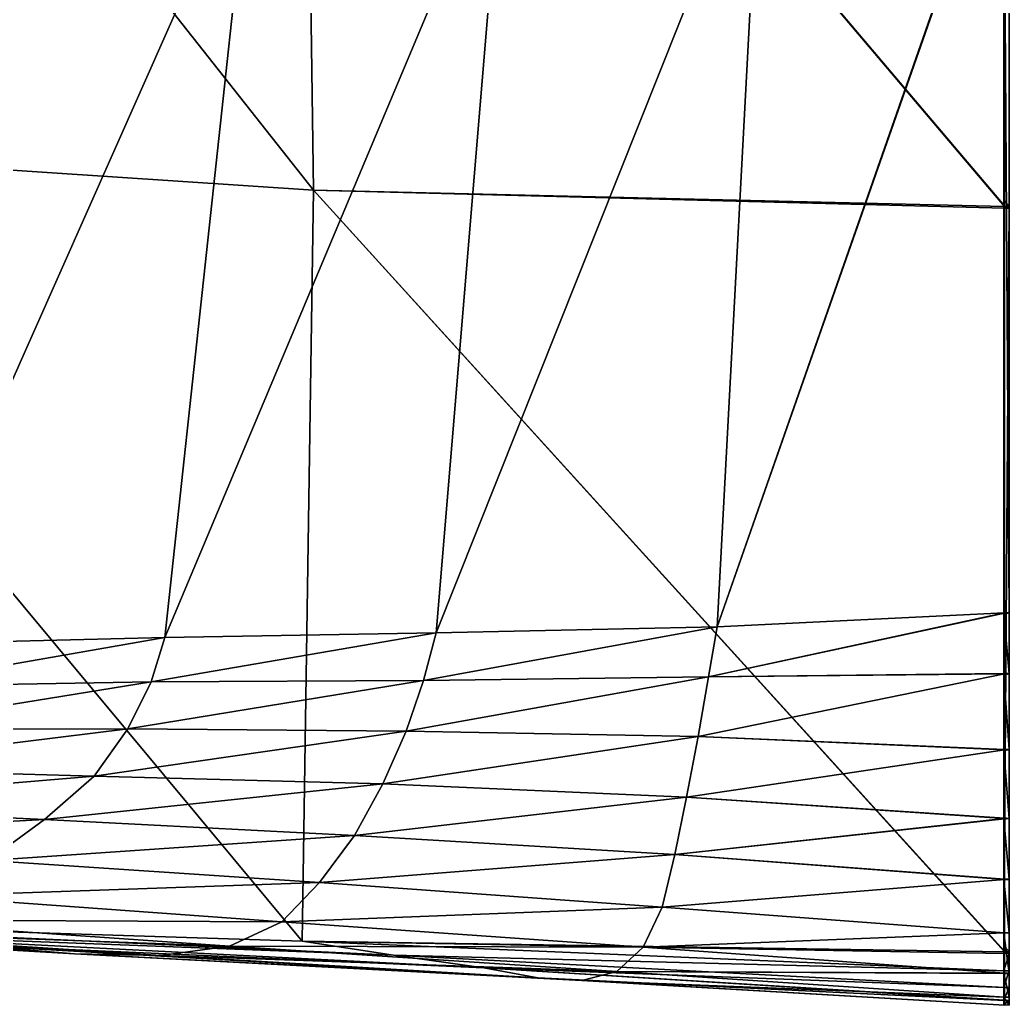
# Model space of a CAD drawing. Extents: x -4 to 137, y -13 to 10.
# Drawn here: x 64.485 to 66.351, y -12.563 to -10.704 of the extents above; entities that cross this region are included whole.
import ezdxf

# ---------------------------------------------------------------- set-up
doc = ezdxf.new("R2010")
doc.units = 0
doc.header["$MEASUREMENT"] = 0

msp = doc.modelspace()

# ---------------------------------------------------------------- linework, layer by layer
for points in [[(66.340225, -8.859722, -16.735022), (66.340225, -11.044597, -12.943028), (66.340225, -8.865668, -17.217546)], [(66.340225, -9.431291, -13.569491), (66.340225, -11.044597, -12.943028), (66.340225, -8.859722, -16.735022)], [(66.341553, -8.865224, -17.204348), (66.341553, -12.080575, -18.103794), (66.341553, -8.859577, -16.732281)], [(66.341553, -8.859577, -16.732281), (66.341553, -12.080575, -18.103794), (66.341553, -8.998014, -15.183208)], [(66.340225, -8.881108, -17.686251), (66.340225, -8.865668, -17.217546), (66.340225, -12.080688, -18.106169)], [(66.340225, -8.865668, -17.217546), (66.340225, -11.044597, -12.943028), (66.340225, -12.080688, -18.106169)], [(66.340225, -8.887919, -18.229855), (66.340225, -8.881108, -17.686251), (66.340225, -12.080688, -18.106169)], [(66.341553, -8.865273, -17.205572), (66.341553, -12.080575, -18.103794), (66.341553, -8.865224, -17.204348)], [(66.341553, -8.880625, -17.674084), (66.341553, -12.080575, -18.103794), (66.341553, -8.865273, -17.205572)], [(66.341553, -8.887645, -18.227276), (66.341553, -12.080575, -18.103794), (66.341553, -8.880625, -17.674084)], [(66.340225, -8.94796, -18.656513), (66.340225, -8.887919, -18.229855), (66.340225, -12.080688, -18.106169)], [(66.341553, -10.302974, -19.498947), (66.341553, -12.080575, -18.103794), (66.341553, -8.887645, -18.227276)], [(66.350624, -10.29855, -19.499969), (66.350624, -11.823036, -19.104584), (66.350624, -8.916182, -18.635817)], [(66.350624, -11.823036, -19.104584), (66.350624, -12.081134, -18.100935), (66.350624, -8.916182, -18.635817)], [(66.350624, -12.081134, -18.100935), (66.350624, -12.325748, -17.131685), (66.350624, -8.916182, -18.635817)], [(66.350624, -12.325748, -17.131685), (66.350624, -12.502791, -16.111385), (66.350624, -8.916182, -18.635817)], [(66.350624, -12.502791, -16.111385), (66.350624, -9.535263, -13.277657), (66.350624, -8.916182, -18.635817)], [(66.340225, -10.328254, -19.493099), (66.340225, -8.94796, -18.656513), (66.340225, -11.825282, -19.099537)], [(66.340225, -11.825282, -19.099537), (66.340225, -8.94796, -18.656513), (66.340225, -12.080688, -18.106169)], [(66.341553, -8.998014, -15.183208), (66.341553, -12.080575, -18.103794), (66.341553, -9.096472, -14.703276)], [(66.341553, -9.096472, -14.703276), (66.341553, -12.080575, -18.103794), (66.341553, -9.207772, -14.27316)], [(66.341553, -9.207772, -14.27316), (66.341553, -12.080575, -18.103794), (66.341553, -9.322075, -13.896023)], [(66.341553, -9.322075, -13.896023), (66.341553, -12.080575, -18.103794), (66.341553, -9.432425, -13.567015)], [(65.017479, -9.493011, -13.16655), (65.038696, -11.025869, -12.84939), (63.727943, -9.366655, -13.13322)], [(63.768532, -10.941558, -12.84142), (63.727943, -9.366655, -13.13322), (65.038696, -11.025869, -12.84939)], [(66.340225, -9.432367, -13.565732), (66.340225, -11.044597, -12.943028), (66.340225, -9.431291, -13.569491)], [(66.340225, -9.534081, -13.279411), (66.340225, -11.044597, -12.943028), (66.340225, -9.432367, -13.565732)], [(66.341553, -9.432425, -13.567015), (66.341553, -12.080575, -18.103794), (66.341553, -9.535087, -13.277918)], [(65.038696, -11.025869, -12.84939), (65.017479, -9.493011, -13.16655), (66.341553, -11.056828, -12.941153)], [(66.341553, -11.055037, -12.941525), (66.341553, -11.056828, -12.941153), (65.017479, -9.493011, -13.16655)], [(65.017479, -9.493011, -13.16655), (66.341553, -9.535425, -13.276873), (66.341553, -11.055037, -12.941525)], [(66.340225, -9.534931, -13.276785), (66.340225, -11.044597, -12.943028), (66.340225, -9.534081, -13.279411)], [(66.340225, -9.535142, -13.276135), (66.340225, -11.044597, -12.943028), (66.340225, -9.534931, -13.276785)], [(66.340225, -9.535142, -13.276135), (66.350624, -9.535475, -13.277002), (66.340225, -11.044597, -12.943028)], [(66.350624, -11.056865, -12.941261), (66.340225, -11.044597, -12.943028), (66.350624, -9.535475, -13.277002)], [(66.341553, -9.535213, -13.277527), (66.341553, -9.535087, -13.277918), (66.341553, -11.055037, -12.941525)], [(66.341553, -9.535087, -13.277918), (66.341553, -12.080575, -18.103794), (66.341553, -11.055037, -12.941525)], [(66.341553, -9.535425, -13.276873), (66.341553, -9.535213, -13.277527), (66.341553, -11.055037, -12.941525)], [(66.350624, -9.535475, -13.277002), (66.350624, -9.535263, -13.277657), (66.350624, -11.056865, -12.941261)], [(66.350624, -11.056865, -12.941261), (66.350624, -9.535263, -13.277657), (66.350624, -12.462379, -13.618979)], [(66.350624, -12.462379, -13.618979), (66.350624, -9.535263, -13.277657), (66.350624, -12.498262, -13.924837)], [(66.350624, -12.498262, -13.924837), (66.350624, -9.535263, -13.277657), (66.350624, -12.502791, -16.111385)], [(65.881279, -10.3275, -19.554956), (65.800102, -11.849601, -19.141197), (66.341553, -10.298647, -19.500154)], [(66.341553, -10.302974, -19.498947), (66.341553, -10.298647, -19.500154), (65.800102, -11.849601, -19.141197)], [(66.350624, -10.29855, -19.499969), (66.340225, -10.328254, -19.493099), (66.350624, -11.822605, -19.10601)], [(66.350624, -11.822605, -19.10601), (66.350624, -11.823036, -19.104584), (66.350624, -10.29855, -19.499969)], [(65.800102, -11.849601, -19.141197), (66.341553, -11.822682, -19.106112), (66.341553, -10.302974, -19.498947)], [(66.341553, -11.822682, -19.106112), (66.341553, -11.823112, -19.104689), (66.341553, -10.302974, -19.498947)], [(66.341553, -11.823112, -19.104689), (66.341553, -12.080575, -18.103794), (66.341553, -10.302974, -19.498947)], [(65.395523, -10.352181, -19.651873), (65.269669, -11.860608, -19.309027), (65.881279, -10.3275, -19.554956)], [(65.800102, -11.849601, -19.141197), (65.881279, -10.3275, -19.554956), (65.269669, -11.860608, -19.309027)], [(66.340225, -11.823122, -19.106684), (66.340225, -10.328254, -19.493099), (66.340225, -11.825282, -19.099537)], [(66.340225, -11.823122, -19.106684), (66.350624, -11.822605, -19.10601), (66.340225, -10.328254, -19.493099)], [(64.920479, -10.370194, -19.761683), (64.7584, -11.869377, -19.49464), (65.395523, -10.352181, -19.651873)], [(65.269669, -11.860608, -19.309027), (65.395523, -10.352181, -19.651873), (64.7584, -11.869377, -19.49464)], [(64.442322, -10.386638, -19.849195), (64.248962, -11.881718, -19.643661), (64.920479, -10.370194, -19.761683)], [(64.7584, -11.869377, -19.49464), (64.920479, -10.370194, -19.761683), (64.248962, -11.881718, -19.643661)], [(63.727966, -12.401159, -13.489045), (63.768532, -10.941558, -12.84142), (65.017487, -12.44228, -13.512215)], [(65.038696, -11.025869, -12.84939), (65.017487, -12.44228, -13.512215), (63.768532, -10.941558, -12.84142)], [(65.017487, -12.44228, -13.512215), (65.038696, -11.025869, -12.84939), (66.341553, -12.462355, -13.618855)], [(65.038696, -11.025869, -12.84939), (66.341553, -11.056828, -12.941153), (66.341553, -11.059817, -12.940531)], [(65.038696, -11.025869, -12.84939), (66.341553, -11.059817, -12.940531), (66.341553, -12.460672, -13.618065)], [(66.341553, -12.460672, -13.618065), (66.341553, -12.462355, -13.618855), (65.038696, -11.025869, -12.84939)], [(66.340225, -11.056618, -12.940529), (66.340225, -12.450927, -13.612844), (66.340225, -11.044597, -12.943028)], [(66.340225, -12.450927, -13.612844), (66.340225, -12.497994, -13.923992), (66.340225, -11.044597, -12.943028)], [(66.340225, -11.044597, -12.943028), (66.340225, -12.497994, -13.923992), (66.340225, -12.080688, -18.106169)], [(66.350624, -11.056865, -12.941261), (66.340225, -11.056618, -12.940529), (66.340225, -11.044597, -12.943028)], [(66.340225, -11.059587, -12.939911), (66.340225, -12.450927, -13.612844), (66.340225, -11.056618, -12.940529)], [(66.340225, -11.059587, -12.939911), (66.340225, -11.056618, -12.940529), (66.350624, -11.059857, -12.940639)], [(66.350624, -11.056865, -12.941261), (66.350624, -11.059857, -12.940639), (66.340225, -11.056618, -12.940529)], [(66.340225, -11.059587, -12.939911), (66.350624, -11.059857, -12.940639), (66.340225, -12.450927, -13.612844)], [(66.350624, -12.462379, -13.618979), (66.340225, -12.450927, -13.612844), (66.350624, -11.059857, -12.940639)], [(66.341553, -11.056828, -12.941153), (66.341553, -11.055037, -12.941525), (66.341553, -12.460672, -13.618065)], [(66.341553, -11.055037, -12.941525), (66.341553, -12.562772, -15.104933), (66.341553, -12.460672, -13.618065)], [(66.341553, -12.080575, -18.103794), (66.341553, -12.562772, -15.104933), (66.341553, -11.055037, -12.941525)], [(66.341553, -11.059817, -12.940531), (66.341553, -11.056828, -12.941153), (66.341553, -12.460672, -13.618065)], [(66.350624, -11.059857, -12.940639), (66.350624, -11.056865, -12.941261), (66.350624, -12.462379, -13.618979)], [(66.341553, -11.823371, -19.103832), (66.341553, -11.823112, -19.104689), (65.783684, -11.943865, -18.833128)], [(65.800102, -11.849601, -19.141197), (65.783684, -11.943865, -18.833128), (66.341553, -11.823112, -19.104689)], [(65.783684, -11.943865, -18.833128), (66.341553, -11.937239, -18.714706), (66.341553, -11.823371, -19.103832)], [(65.800102, -11.849601, -19.141197), (66.341553, -11.823112, -19.104689), (66.341553, -11.822682, -19.106112)], [(66.340225, -11.823122, -19.106684), (66.340225, -11.823545, -19.105286), (66.350624, -11.822605, -19.10601)], [(66.350624, -11.823036, -19.104584), (66.350624, -11.822605, -19.10601), (66.340225, -11.823545, -19.105286)], [(66.350624, -11.823036, -19.104584), (66.340225, -11.823545, -19.105286), (66.340225, -11.825282, -19.099537)], [(66.350624, -11.823036, -19.104584), (66.340225, -11.825282, -19.099537), (66.350624, -11.937221, -18.714376)], [(66.340225, -11.823545, -19.105286), (66.340225, -11.823122, -19.106684), (66.340225, -11.825282, -19.099537)], [(66.340225, -11.937345, -18.716583), (66.340225, -11.825282, -19.099537), (66.340225, -12.080203, -18.108219)], [(66.340225, -12.080203, -18.108219), (66.340225, -11.825282, -19.099537), (66.340225, -12.080688, -18.106169)], [(66.340225, -11.937345, -18.716583), (66.350624, -11.937221, -18.714376), (66.340225, -11.825282, -19.099537)], [(66.341553, -11.823371, -19.103832), (66.341553, -12.080575, -18.103794), (66.341553, -11.823112, -19.104689)], [(66.341553, -11.937239, -18.714706), (66.341553, -12.080575, -18.103794), (66.341553, -11.823371, -19.103832)], [(66.350624, -11.937221, -18.714376), (66.350624, -11.937721, -18.712391), (66.350624, -11.823036, -19.104584)], [(66.350624, -11.937721, -18.712391), (66.350624, -12.08064, -18.103022), (66.350624, -11.823036, -19.104584)], [(66.350624, -12.08064, -18.103022), (66.350624, -12.081134, -18.100935), (66.350624, -11.823036, -19.104584)], [(64.7584, -11.869377, -19.49464), (64.73243, -11.953193, -19.108528), (65.269669, -11.860608, -19.309027)], [(65.246086, -11.950404, -18.956556), (65.269669, -11.860608, -19.309027), (64.73243, -11.953193, -19.108528)], [(65.269669, -11.860608, -19.309027), (65.246086, -11.950404, -18.956556), (65.800102, -11.849601, -19.141197)], [(65.783684, -11.943865, -18.833128), (65.800102, -11.849601, -19.141197), (65.246086, -11.950404, -18.956556)], [(64.248962, -11.881718, -19.643661), (64.229904, -11.961526, -19.209436), (64.7584, -11.869377, -19.49464)], [(64.73243, -11.953193, -19.108528), (64.7584, -11.869377, -19.49464), (64.229904, -11.961526, -19.209436)], [(66.341553, -11.938039, -18.711535), (66.341553, -11.937738, -18.712727), (65.764275, -12.056349, -18.392302)], [(65.783684, -11.943865, -18.833128), (65.764275, -12.056349, -18.392302), (66.341553, -11.937738, -18.712727)], [(65.764275, -12.056349, -18.392302), (66.341553, -12.080575, -18.103794), (66.341553, -11.938039, -18.711535)], [(65.783684, -11.943865, -18.833128), (66.341553, -11.937738, -18.712727), (66.341553, -11.937239, -18.714706)], [(66.340225, -11.937345, -18.716583), (66.340225, -11.937836, -18.714636), (66.350624, -11.937221, -18.714376)], [(66.350624, -11.937721, -18.712391), (66.350624, -11.937221, -18.714376), (66.340225, -11.937836, -18.714636)], [(66.340225, -11.937836, -18.714636), (66.340225, -11.937345, -18.716583), (66.340225, -12.080203, -18.108219)], [(66.350624, -11.937721, -18.712391), (66.340225, -11.937836, -18.714636), (66.340225, -11.939853, -18.70664)], [(66.350624, -11.937721, -18.712391), (66.340225, -11.939853, -18.70664), (66.350624, -12.08064, -18.103022)], [(66.340225, -11.939853, -18.70664), (66.340225, -11.937836, -18.714636), (66.340225, -12.080203, -18.108219)], [(66.340225, -12.080203, -18.108219), (66.350624, -12.08064, -18.103022), (66.340225, -11.939853, -18.70664)], [(66.341553, -11.937738, -18.712727), (66.341553, -12.080575, -18.103794), (66.341553, -11.937239, -18.714706)], [(66.341553, -11.938039, -18.711535), (66.341553, -12.080575, -18.103794), (66.341553, -11.937738, -18.712727)], [(64.229904, -11.961526, -19.209436), (64.182121, -12.042154, -18.757822), (64.73243, -11.953193, -19.108528)], [(64.688766, -12.041453, -18.686073), (64.73243, -11.953193, -19.108528), (64.182121, -12.042154, -18.757822)], [(64.73243, -11.953193, -19.108528), (64.688766, -12.041453, -18.686073), (65.246086, -11.950404, -18.956556)], [(65.213356, -12.046255, -18.561245), (65.246086, -11.950404, -18.956556), (64.688766, -12.041453, -18.686073)], [(65.764275, -12.056349, -18.392302), (65.783684, -11.943865, -18.833128), (65.213356, -12.046255, -18.561245)], [(65.246086, -11.950404, -18.956556), (65.213356, -12.046255, -18.561245), (65.783684, -11.943865, -18.833128)], [(64.182121, -12.042154, -18.757822), (64.08857, -12.115591, -18.32892), (64.688766, -12.041453, -18.686073)], [(64.625313, -12.130784, -18.224112), (64.688766, -12.041453, -18.686073), (64.08857, -12.115591, -18.32892)], [(64.688766, -12.041453, -18.686073), (64.625313, -12.130784, -18.224112), (65.213356, -12.046255, -18.561245)], [(65.169571, -12.145351, -18.117361), (65.213356, -12.046255, -18.561245), (64.625313, -12.130784, -18.224112)], [(65.213356, -12.046255, -18.561245), (65.169571, -12.145351, -18.117361), (65.764275, -12.056349, -18.392302)], [(65.742355, -12.170466, -17.917963), (65.764275, -12.056349, -18.392302), (65.169571, -12.145351, -18.117361)], [(65.764275, -12.056349, -18.392302), (65.742355, -12.170466, -17.917963), (66.341553, -12.081067, -18.101713)], [(65.764275, -12.056349, -18.392302), (66.341553, -12.081067, -18.101713), (66.341553, -12.080575, -18.103794)], [(66.341553, -12.081365, -18.100462), (66.341553, -12.081067, -18.101713), (65.742355, -12.170466, -17.917963)], [(65.742355, -12.170466, -17.917963), (66.341553, -12.210399, -17.594233), (66.341553, -12.081365, -18.100462)], [(66.350624, -12.08064, -18.103022), (66.340225, -12.080203, -18.108219), (66.350624, -12.081134, -18.100935)], [(66.340225, -12.080688, -18.106169), (66.350624, -12.081134, -18.100935), (66.340225, -12.080203, -18.108219)], [(66.340225, -12.08268, -18.097767), (66.340225, -12.080688, -18.106169), (66.340225, -12.426944, -16.626846)], [(66.340225, -12.080688, -18.106169), (66.340225, -12.497994, -13.923992), (66.340225, -12.426944, -16.626846)], [(66.350624, -12.081134, -18.100935), (66.340225, -12.080688, -18.106169), (66.340225, -12.08268, -18.097767)], [(66.350624, -12.081134, -18.100935), (66.340225, -12.08268, -18.097767), (66.350624, -12.210502, -17.593395)], [(66.340225, -12.209808, -17.599014), (66.340225, -12.08268, -18.097767), (66.340225, -12.210256, -17.596916)], [(66.340225, -12.210256, -17.596916), (66.340225, -12.08268, -18.097767), (66.340225, -12.21209, -17.588324)], [(66.340225, -12.21209, -17.588324), (66.340225, -12.08268, -18.097767), (66.340225, -12.326587, -17.127045)], [(66.340225, -12.326587, -17.127045), (66.340225, -12.08268, -18.097767), (66.340225, -12.426944, -16.626846)], [(66.340225, -12.209808, -17.599014), (66.350624, -12.210502, -17.593395), (66.340225, -12.08268, -18.097767)], [(66.341553, -12.081067, -18.101713), (66.341553, -12.562772, -15.104933), (66.341553, -12.080575, -18.103794)], [(66.341553, -12.081365, -18.100462), (66.341553, -12.562772, -15.104933), (66.341553, -12.081067, -18.101713)], [(66.341553, -12.210399, -17.594233), (66.341553, -12.211125, -17.590824), (66.341553, -12.081365, -18.100462)], [(66.341553, -12.211125, -17.590824), (66.341553, -12.562772, -15.104933), (66.341553, -12.081365, -18.100462)], [(66.350624, -12.210502, -17.593395), (66.350624, -12.210957, -17.591261), (66.350624, -12.081134, -18.100935)], [(66.350624, -12.210957, -17.591261), (66.350624, -12.325346, -17.134012), (66.350624, -12.081134, -18.100935)], [(66.350624, -12.325346, -17.134012), (66.350624, -12.325748, -17.131685), (66.350624, -12.081134, -18.100935)], [(64.08857, -12.115591, -18.32892), (63.966606, -12.18611, -17.852253), (64.625313, -12.130784, -18.224112)], [(64.531311, -12.212831, -17.75083), (64.625313, -12.130784, -18.224112), (63.966606, -12.18611, -17.852253)], [(64.625313, -12.130784, -18.224112), (64.531311, -12.212831, -17.75083), (65.169571, -12.145351, -18.117361)], [(65.115692, -12.24301, -17.609112), (65.169571, -12.145351, -18.117361), (64.531311, -12.212831, -17.75083)], [(65.169571, -12.145351, -18.117361), (65.115692, -12.24301, -17.609112), (65.742355, -12.170466, -17.917963)], [(65.71978, -12.27884, -17.415154), (65.742355, -12.170466, -17.917963), (65.115692, -12.24301, -17.609112)], [(65.742355, -12.170466, -17.917963), (65.71978, -12.27884, -17.415154), (66.341553, -12.210853, -17.592104)], [(65.742355, -12.170466, -17.917963), (66.341553, -12.210853, -17.592104), (66.341553, -12.210399, -17.594233)], [(63.966606, -12.18611, -17.852253), (63.821838, -12.251088, -17.299795), (64.531311, -12.212831, -17.75083)], [(64.424965, -12.290069, -17.188406), (64.531311, -12.212831, -17.75083), (63.821838, -12.251088, -17.299795)], [(64.531311, -12.212831, -17.75083), (64.424965, -12.290069, -17.188406), (65.115692, -12.24301, -17.609112)], [(66.341553, -12.211125, -17.590824), (66.341553, -12.210853, -17.592104), (65.71978, -12.27884, -17.415154)], [(65.71978, -12.27884, -17.415154), (66.341553, -12.325231, -17.134712), (66.341553, -12.211125, -17.590824)], [(66.340225, -12.209808, -17.599014), (66.340225, -12.210256, -17.596916), (66.350624, -12.210502, -17.593395)], [(66.350624, -12.210957, -17.591261), (66.350624, -12.210502, -17.593395), (66.340225, -12.210256, -17.596916)], [(66.350624, -12.210957, -17.591261), (66.340225, -12.210256, -17.596916), (66.340225, -12.21209, -17.588324)], [(66.350624, -12.210957, -17.591261), (66.340225, -12.21209, -17.588324), (66.350624, -12.325346, -17.134012)], [(66.340225, -12.32457, -17.138702), (66.340225, -12.21209, -17.588324), (66.340225, -12.326587, -17.127045)], [(66.340225, -12.32457, -17.138702), (66.350624, -12.325346, -17.134012), (66.340225, -12.21209, -17.588324)], [(66.341553, -12.210853, -17.592104), (66.341553, -12.211125, -17.590824), (66.341553, -12.210399, -17.594233)], [(66.341553, -12.325231, -17.134712), (66.341553, -12.325873, -17.130995), (66.341553, -12.211125, -17.590824)], [(66.341553, -12.325873, -17.130995), (66.341553, -12.562772, -15.104933), (66.341553, -12.211125, -17.590824)], [(65.050201, -12.331667, -17.038712), (65.115692, -12.24301, -17.609112), (64.424965, -12.290069, -17.188406)], [(65.115692, -12.24301, -17.609112), (65.050201, -12.331667, -17.038712), (65.71978, -12.27884, -17.415154)], [(64.424965, -12.290069, -17.188406), (64.309151, -12.357398, -16.523006), (65.050201, -12.331667, -17.038712)], [(65.696053, -12.377919, -16.84297), (65.71978, -12.27884, -17.415154), (65.050201, -12.331667, -17.038712)], [(65.71978, -12.27884, -17.415154), (65.696053, -12.377919, -16.84297), (66.341553, -12.325632, -17.132389)], [(65.71978, -12.27884, -17.415154), (66.341553, -12.325632, -17.132389), (66.341553, -12.325231, -17.134712)], [(64.978645, -12.405832, -16.390411), (65.050201, -12.331667, -17.038712), (64.309151, -12.357398, -16.523006)], [(65.050201, -12.331667, -17.038712), (64.978645, -12.405832, -16.390411), (65.696053, -12.377919, -16.84297)], [(66.341553, -12.325873, -17.130995), (66.341553, -12.325632, -17.132389), (65.696053, -12.377919, -16.84297)], [(65.696053, -12.377919, -16.84297), (66.341553, -12.426118, -16.635386), (66.341553, -12.325873, -17.130995)], [(66.340225, -12.324965, -17.136414), (66.340225, -12.32457, -17.138702), (66.340225, -12.326587, -17.127045)], [(66.340225, -12.32457, -17.138702), (66.340225, -12.324965, -17.136414), (66.350624, -12.325346, -17.134012)], [(66.350624, -12.325748, -17.131685), (66.350624, -12.325346, -17.134012), (66.340225, -12.324965, -17.136414)], [(66.350624, -12.325748, -17.131685), (66.340225, -12.324965, -17.136414), (66.340225, -12.326587, -17.127045)], [(66.350624, -12.325748, -17.131685), (66.340225, -12.326587, -17.127045), (66.350624, -12.426233, -16.634888)], [(66.340225, -12.425457, -16.638231), (66.340225, -12.326587, -17.127045), (66.340225, -12.425749, -16.635994)], [(66.340225, -12.425749, -16.635994), (66.340225, -12.326587, -17.127045), (66.340225, -12.426944, -16.626846)], [(66.340225, -12.425457, -16.638231), (66.350624, -12.426233, -16.634888), (66.340225, -12.326587, -17.127045)], [(66.341553, -12.325632, -17.132389), (66.341553, -12.325873, -17.130995), (66.341553, -12.325231, -17.134712)], [(66.341553, -12.426118, -16.635386), (66.341553, -12.426414, -16.633118), (66.341553, -12.325873, -17.130995)], [(66.341553, -12.426414, -16.633118), (66.341553, -12.426592, -16.631756), (66.341553, -12.325873, -17.130995)], [(66.341553, -12.426592, -16.631756), (66.341553, -12.562772, -15.104933), (66.341553, -12.325873, -17.130995)], [(66.350624, -12.426233, -16.634888), (66.350624, -12.42653, -16.632614), (66.350624, -12.325748, -17.131685)], [(66.350624, -12.42653, -16.632614), (66.350624, -12.502791, -16.111385), (66.350624, -12.325748, -17.131685)], [(64.309151, -12.357398, -16.523006), (64.164291, -12.401774, -15.840743), (64.978645, -12.405832, -16.390411)], [(65.660507, -12.453671, -16.254063), (65.696053, -12.377919, -16.84297), (64.978645, -12.405832, -16.390411)], [(65.696053, -12.377919, -16.84297), (65.660507, -12.453671, -16.254063), (66.341553, -12.426414, -16.633118)], [(65.696053, -12.377919, -16.84297), (66.341553, -12.426414, -16.633118), (66.341553, -12.426118, -16.635386)], [(64.389145, -12.449836, -14.178893), (64.587997, -12.466223, -14.642853), (63.449928, -12.395484, -14.195372)], [(63.737755, -12.416022, -14.648808), (63.449928, -12.395484, -14.195372), (64.587997, -12.466223, -14.642853)], [(65.017487, -12.44228, -13.512215), (65.189743, -12.468528, -13.831104), (63.727966, -12.401159, -13.489045)], [(64.058907, -12.425598, -13.806554), (63.727966, -12.401159, -13.489045), (65.189743, -12.468528, -13.831104)], [(64.164291, -12.401774, -15.840743), (63.97496, -12.418871, -15.21068), (64.88018, -12.451515, -15.758534)], [(64.88018, -12.451515, -15.758534), (64.978645, -12.405832, -16.390411), (64.164291, -12.401774, -15.840743)], [(64.978645, -12.405832, -16.390411), (64.88018, -12.451515, -15.758534), (65.660507, -12.453671, -16.254063)], [(64.587997, -12.466223, -14.642853), (64.750862, -12.469225, -15.170995), (63.737755, -12.416022, -14.648808)], [(63.97496, -12.418871, -15.21068), (63.737755, -12.416022, -14.648808), (64.750862, -12.469225, -15.170995)], [(64.750862, -12.469225, -15.170995), (64.88018, -12.451515, -15.758534), (63.97496, -12.418871, -15.21068)], [(65.189743, -12.468528, -13.831104), (65.360039, -12.492188, -14.214571), (64.058907, -12.425598, -13.806554)], [(64.389145, -12.449836, -14.178893), (64.058907, -12.425598, -13.806554), (65.360039, -12.492188, -14.214571)], [(66.341553, -12.426592, -16.631756), (66.341553, -12.426414, -16.633118), (65.660507, -12.453671, -16.254063)], [(65.660507, -12.453671, -16.254063), (66.341553, -12.502506, -16.113777), (66.341553, -12.426592, -16.631756)], [(66.340225, -12.425457, -16.638231), (66.340225, -12.425749, -16.635994), (66.350624, -12.426233, -16.634888)], [(66.350624, -12.42653, -16.632614), (66.350624, -12.426233, -16.634888), (66.340225, -12.425749, -16.635994)], [(66.350624, -12.42653, -16.632614), (66.340225, -12.425749, -16.635994), (66.340225, -12.426944, -16.626846)], [(66.350624, -12.42653, -16.632614), (66.340225, -12.426944, -16.626846), (66.350624, -12.502617, -16.113459)], [(66.341553, -12.502506, -16.113777), (66.341553, -12.50268, -16.11171), (66.341553, -12.426592, -16.631756)], [(66.341553, -12.50268, -16.11171), (66.341553, -12.502785, -16.110468), (66.341553, -12.426592, -16.631756)], [(66.341553, -12.502785, -16.110468), (66.341553, -12.562772, -15.104933), (66.341553, -12.426592, -16.631756)], [(66.350624, -12.502617, -16.113459), (66.350624, -12.502791, -16.111385), (66.350624, -12.42653, -16.632614)], [(65.017487, -12.44228, -13.512215), (66.341553, -12.462355, -13.618855), (66.341553, -12.465163, -13.620173)], [(65.017487, -12.44228, -13.512215), (66.341553, -12.465163, -13.620173), (66.341553, -12.498154, -13.92376)], [(66.341553, -12.498154, -13.92376), (66.341553, -12.498179, -13.924117), (65.017487, -12.44228, -13.512215)], [(65.189743, -12.468528, -13.831104), (65.017487, -12.44228, -13.512215), (66.341553, -12.498179, -13.924117)], [(66.340225, -12.426944, -16.626846), (66.340225, -12.497994, -13.923992), (66.340225, -12.501871, -16.115601)], [(66.340225, -12.501871, -16.115601), (66.350624, -12.502617, -16.113459), (66.340225, -12.426944, -16.626846)], [(65.360039, -12.492188, -14.214571), (65.461891, -12.511183, -14.647612), (64.389145, -12.449836, -14.178893)], [(64.587997, -12.466223, -14.642853), (64.389145, -12.449836, -14.178893), (65.461891, -12.511183, -14.647612)], [(64.88018, -12.451515, -15.758534), (64.750862, -12.469225, -15.170995), (65.610641, -12.499552, -15.67712)], [(65.610641, -12.499552, -15.67712), (65.660507, -12.453671, -16.254063), (64.88018, -12.451515, -15.758534)], [(65.660507, -12.453671, -16.254063), (65.610641, -12.499552, -15.67712), (66.341553, -12.50268, -16.11171)], [(65.660507, -12.453671, -16.254063), (66.341553, -12.50268, -16.11171), (66.341553, -12.502506, -16.113777)], [(66.340225, -12.462221, -13.618142), (66.340225, -12.497994, -13.923992), (66.340225, -12.450927, -13.612844)], [(66.350624, -12.462379, -13.618979), (66.340225, -12.462221, -13.618142), (66.340225, -12.450927, -13.612844)], [(66.340225, -12.465011, -13.619451), (66.340225, -12.497994, -13.923992), (66.340225, -12.462221, -13.618142)], [(66.340225, -12.465011, -13.619451), (66.340225, -12.462221, -13.618142), (66.350624, -12.46519, -13.620298)], [(66.350624, -12.462379, -13.618979), (66.350624, -12.46519, -13.620298), (66.340225, -12.462221, -13.618142)], [(66.341553, -12.460672, -13.618065), (66.341553, -12.562772, -15.104933), (66.341553, -12.462355, -13.618855)], [(66.341553, -12.462355, -13.618855), (66.341553, -12.562772, -15.104933), (66.341553, -12.465163, -13.620173)], [(66.350624, -12.46519, -13.620298), (66.350624, -12.462379, -13.618979), (66.350624, -12.498219, -13.924242)], [(66.350624, -12.498219, -13.924242), (66.350624, -12.462379, -13.618979), (66.350624, -12.498262, -13.924837)], [(65.461891, -12.511183, -14.647612), (65.544937, -12.516387, -15.136507), (64.587997, -12.466223, -14.642853)], [(64.750862, -12.469225, -15.170995), (64.587997, -12.466223, -14.642853), (65.544937, -12.516387, -15.136507)], [(65.544937, -12.516387, -15.136507), (65.610641, -12.499552, -15.67712), (64.750862, -12.469225, -15.170995)], [(65.189743, -12.468528, -13.831104), (66.341553, -12.498179, -13.924117), (66.341553, -12.498222, -13.924711)], [(65.189743, -12.468528, -13.831104), (66.341553, -12.498222, -13.924711), (66.341553, -12.52951, -14.268541)], [(66.341553, -12.52951, -14.268541), (66.341553, -12.529533, -14.269044), (65.189743, -12.468528, -13.831104)], [(65.360039, -12.492188, -14.214571), (65.189743, -12.468528, -13.831104), (66.341553, -12.529533, -14.269044)], [(66.340225, -12.497781, -13.92101), (66.340225, -12.497952, -13.923402), (66.340225, -12.465011, -13.619451)], [(66.340225, -12.497952, -13.923402), (66.340225, -12.497994, -13.923992), (66.340225, -12.465011, -13.619451)], [(66.340225, -12.465011, -13.619451), (66.350624, -12.46519, -13.620298), (66.340225, -12.497781, -13.92101)], [(66.350624, -12.498219, -13.924242), (66.340225, -12.497781, -13.92101), (66.350624, -12.46519, -13.620298)], [(66.341553, -12.498154, -13.92376), (66.341553, -12.465163, -13.620173), (66.341553, -12.498222, -13.924711)], [(66.341553, -12.465163, -13.620173), (66.341553, -12.562772, -15.104933), (66.341553, -12.498222, -13.924711)], [(65.360039, -12.492188, -14.214571), (66.341553, -12.529533, -14.269044), (66.341553, -12.529572, -14.269882)], [(65.360039, -12.492188, -14.214571), (66.341553, -12.529572, -14.269882), (66.341553, -12.553654, -14.6609)], [(66.341553, -12.553654, -14.6609), (66.341553, -12.553677, -14.661579), (65.360039, -12.492188, -14.214571)], [(65.461891, -12.511183, -14.647612), (65.360039, -12.492188, -14.214571), (66.341553, -12.553677, -14.661579)], [(65.610641, -12.499552, -15.67712), (65.544937, -12.516387, -15.136507), (66.341553, -12.547956, -15.593845)], [(65.610641, -12.499552, -15.67712), (66.341553, -12.547956, -15.593845), (66.341553, -12.547888, -15.595617)], [(65.610641, -12.499552, -15.67712), (66.341553, -12.547888, -15.595617), (66.341553, -12.502785, -16.110468)], [(66.341553, -12.502785, -16.110468), (66.341553, -12.50268, -16.11171), (65.610641, -12.499552, -15.67712)], [(66.350624, -12.498219, -13.924242), (66.340225, -12.497952, -13.923402), (66.340225, -12.497781, -13.92101)], [(66.340225, -12.497994, -13.923992), (66.340225, -12.497952, -13.923402), (66.350624, -12.498262, -13.924837)], [(66.350624, -12.498219, -13.924242), (66.350624, -12.498262, -13.924837), (66.340225, -12.497952, -13.923402)], [(66.340225, -12.529042, -14.265182), (66.340225, -12.529235, -14.269383), (66.340225, -12.497994, -13.923992)], [(66.340225, -12.497994, -13.923992), (66.340225, -12.529235, -14.269383), (66.340225, -12.502746, -16.105221)], [(66.340225, -12.501871, -16.115601), (66.340225, -12.497994, -13.923992), (66.340225, -12.502746, -16.105221)], [(66.340225, -12.497994, -13.923992), (66.350624, -12.498262, -13.924837), (66.340225, -12.529042, -14.265182)], [(66.350624, -12.529593, -14.269131), (66.340225, -12.529042, -14.265182), (66.350624, -12.498262, -13.924837)], [(66.341553, -12.498179, -13.924117), (66.341553, -12.498154, -13.92376), (66.341553, -12.498222, -13.924711)], [(66.341553, -12.52951, -14.268541), (66.341553, -12.498222, -13.924711), (66.341553, -12.529572, -14.269882)], [(66.341553, -12.498222, -13.924711), (66.341553, -12.562772, -15.104933), (66.341553, -12.529572, -14.269882)], [(66.350624, -12.529593, -14.269131), (66.350624, -12.498262, -13.924837), (66.350624, -12.529631, -14.269969)], [(66.350624, -12.529631, -14.269969), (66.350624, -12.498262, -13.924837), (66.350624, -12.562862, -15.104871)], [(66.350624, -12.562862, -15.104871), (66.350624, -12.498262, -13.924837), (66.350624, -12.502791, -16.111385)], [(65.461891, -12.511183, -14.647612), (66.341553, -12.553712, -14.662712), (66.341553, -12.562772, -15.104067)], [(66.341553, -12.562772, -15.104067), (66.341553, -12.562772, -15.104933), (65.461891, -12.511183, -14.647612)], [(65.544937, -12.516387, -15.136507), (65.461891, -12.511183, -14.647612), (66.341553, -12.562772, -15.104933)], [(65.461891, -12.511183, -14.647612), (66.341553, -12.553677, -14.661579), (66.341553, -12.553712, -14.662712)], [(65.544937, -12.516387, -15.136507), (66.341553, -12.562772, -15.104933), (66.341553, -12.562774, -15.106374)], [(65.544937, -12.516387, -15.136507), (66.341553, -12.562774, -15.106374), (66.341553, -12.547997, -15.592782)], [(66.341553, -12.547997, -15.592782), (66.341553, -12.547956, -15.593845), (65.544937, -12.516387, -15.136507)], [(66.340225, -12.502043, -16.11356), (66.340225, -12.501871, -16.115601), (66.340225, -12.502746, -16.105221)], [(66.340225, -12.501871, -16.115601), (66.340225, -12.502043, -16.11356), (66.350624, -12.502617, -16.113459)], [(66.350624, -12.502791, -16.111385), (66.350624, -12.502617, -16.113459), (66.340225, -12.502043, -16.11356)], [(66.350624, -12.502791, -16.111385), (66.340225, -12.502043, -16.11356), (66.340225, -12.502746, -16.105221)], [(66.340225, -12.547302, -15.596604), (66.340225, -12.502746, -16.105221), (66.340225, -12.54737, -15.594854)], [(66.340225, -12.502746, -16.105221), (66.340225, -12.529235, -14.269383), (66.340225, -12.54737, -15.594854)], [(66.350624, -12.502791, -16.111385), (66.340225, -12.502746, -16.105221), (66.350624, -12.54799, -15.595445)], [(66.340225, -12.547302, -15.596604), (66.350624, -12.54799, -15.595445), (66.340225, -12.502746, -16.105221)], [(66.341553, -12.547888, -15.595617), (66.341553, -12.547956, -15.593845), (66.341553, -12.502785, -16.110468)], [(66.341553, -12.547956, -15.593845), (66.341553, -12.562772, -15.104933), (66.341553, -12.502785, -16.110468)], [(66.350624, -12.54799, -15.595445), (66.350624, -12.548059, -15.59367), (66.350624, -12.502791, -16.111385)], [(66.350624, -12.548059, -15.59367), (66.350624, -12.562862, -15.104871), (66.350624, -12.502791, -16.111385)], [(66.340225, -12.529197, -14.268554), (66.340225, -12.529235, -14.269383), (66.340225, -12.529042, -14.265182)], [(66.350624, -12.529593, -14.269131), (66.340225, -12.529197, -14.268554), (66.340225, -12.529042, -14.265182)], [(66.340225, -12.529235, -14.269383), (66.340225, -12.529197, -14.268554), (66.350624, -12.529631, -14.269969)], [(66.350624, -12.529593, -14.269131), (66.350624, -12.529631, -14.269969), (66.340225, -12.529197, -14.268554)], [(66.340225, -12.5531, -14.656876), (66.340225, -12.553285, -14.66256), (66.340225, -12.529235, -14.269383)], [(66.340225, -12.529235, -14.269383), (66.340225, -12.553285, -14.66256), (66.340225, -12.54737, -15.594854)], [(66.340225, -12.529235, -14.269383), (66.350624, -12.529631, -14.269969), (66.340225, -12.5531, -14.656876)], [(66.350624, -12.553751, -14.661604), (66.340225, -12.5531, -14.656876), (66.350624, -12.529631, -14.269969)], [(66.341553, -12.529533, -14.269044), (66.341553, -12.52951, -14.268541), (66.341553, -12.529572, -14.269882)], [(66.341553, -12.553654, -14.6609), (66.341553, -12.529572, -14.269882), (66.341553, -12.553677, -14.661579)], [(66.341553, -12.529572, -14.269882), (66.341553, -12.562772, -15.104067), (66.341553, -12.553677, -14.661579)], [(66.341553, -12.562772, -15.104933), (66.341553, -12.562772, -15.104067), (66.341553, -12.529572, -14.269882)], [(66.350624, -12.553751, -14.661604), (66.350624, -12.529631, -14.269969), (66.350624, -12.562862, -15.104871)], [(66.350624, -12.54799, -15.595445), (66.340225, -12.547302, -15.596604), (66.350624, -12.548059, -15.59367)], [(66.340225, -12.54737, -15.594854), (66.350624, -12.548059, -15.59367), (66.340225, -12.547302, -15.596604)], [(66.340225, -12.54737, -15.594854), (66.340225, -12.553285, -14.66256), (66.340225, -12.547646, -15.587714)], [(66.350624, -12.548059, -15.59367), (66.340225, -12.54737, -15.594854), (66.340225, -12.547646, -15.587714)], [(66.340225, -12.562259, -15.106709), (66.340225, -12.547646, -15.587714), (66.340225, -12.562257, -15.105283)], [(66.340225, -12.547646, -15.587714), (66.340225, -12.553285, -14.66256), (66.340225, -12.562257, -15.105283)], [(66.350624, -12.548059, -15.59367), (66.340225, -12.547646, -15.587714), (66.350624, -12.562864, -15.106316)], [(66.340225, -12.562259, -15.106709), (66.350624, -12.562864, -15.106316), (66.340225, -12.547646, -15.587714)], [(66.340225, -12.553248, -14.661439), (66.340225, -12.553285, -14.66256), (66.340225, -12.5531, -14.656876)], [(66.350624, -12.553751, -14.661604), (66.340225, -12.553248, -14.661439), (66.340225, -12.5531, -14.656876)], [(66.340225, -12.553285, -14.66256), (66.340225, -12.553248, -14.661439), (66.350624, -12.553787, -14.662739)], [(66.350624, -12.553751, -14.661604), (66.350624, -12.553787, -14.662739), (66.340225, -12.553248, -14.661439)], [(66.340225, -12.553285, -14.66256), (66.340225, -12.562253, -15.099475), (66.340225, -12.562257, -15.105283)], [(66.340225, -12.553285, -14.66256), (66.350624, -12.553787, -14.662739), (66.340225, -12.562253, -15.099475)], [(66.350624, -12.562862, -15.104871), (66.340225, -12.562253, -15.099475), (66.350624, -12.553787, -14.662739)], [(66.341553, -12.547997, -15.592782), (66.341553, -12.562772, -15.104933), (66.341553, -12.547956, -15.593845)], [(66.341553, -12.562774, -15.106374), (66.341553, -12.562772, -15.104933), (66.341553, -12.547997, -15.592782)], [(66.341553, -12.553677, -14.661579), (66.341553, -12.562772, -15.104067), (66.341553, -12.553712, -14.662712)], [(66.350624, -12.562864, -15.106316), (66.350624, -12.562862, -15.104871), (66.350624, -12.548059, -15.59367)], [(66.350624, -12.553787, -14.662739), (66.350624, -12.553751, -14.661604), (66.350624, -12.562862, -15.104871)], [(66.350624, -12.562862, -15.104871), (66.340225, -12.562257, -15.105283), (66.340225, -12.562253, -15.099475)], [(66.340225, -12.562259, -15.106709), (66.340225, -12.562257, -15.105283), (66.350624, -12.562864, -15.106316)], [(66.350624, -12.562862, -15.104871), (66.350624, -12.562864, -15.106316), (66.340225, -12.562257, -15.105283)]]:
    msp.add_3dface(points)

doc.saveas('drawing.dxf')
